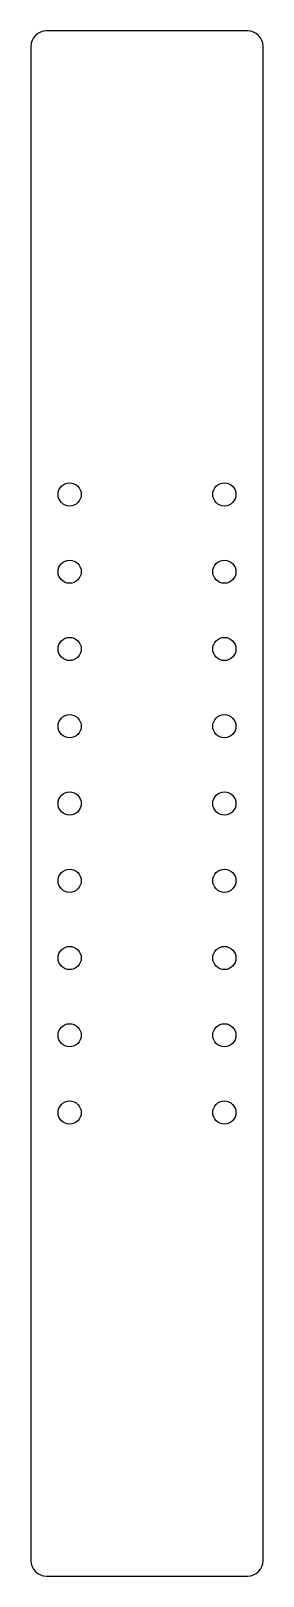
# Model space of a CAD drawing. Header units: millimetres. Extents: x 0 to 30, y 0 to 200.
import ezdxf

# ---------------------------------------------------------------- set-up
doc = ezdxf.new("R2010")
doc.units = ezdxf.units.MM
doc.layers.add('Sketch', color=7, linetype='CONTINUOUS')

msp = doc.modelspace()

# ---------------------------------------------------------------- linework, layer by layer
at = {"layer": 'Sketch'}
for p, q in [((28, 200), (2, 200)), ((0, 198), (0, 2)), ((30, 2), (30, 198)), ((2, 0), (28, 0))]:
    msp.add_line(p, q, dxfattribs=at)
for centre in [(5, 140), (25, 140), (5, 130), (25, 130), (5, 120), (25, 120), (5, 110), (25, 110), (5, 100), (25, 100), (5, 90), (25, 90), (5, 80), (25, 80), (5, 70), (25, 70), (5, 60), (25, 60)]:
    msp.add_circle(centre, 1.5, dxfattribs=at)
for centre, start, end in [((2, 198), 90, 180), ((28, 198), 0, 90), ((2, 2), -180, -90), ((28, 2), -90, 0)]:
    msp.add_arc(centre, 2, start, end, dxfattribs=at)

doc.saveas('drawing.dxf')
